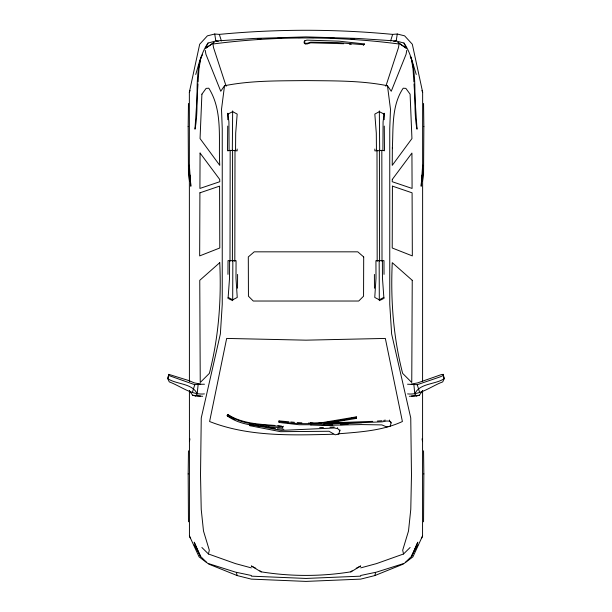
<?xml version="1.0" encoding="UTF-8"?>
<svg xmlns="http://www.w3.org/2000/svg" width="612" height="612" viewBox="0 0 612 612"><rect width="100%" height="100%" fill="white"/><g stroke="black" fill="none" stroke-linecap="round" stroke-linejoin="round"><path stroke-width="0.92" d="M229.99 261.324L230.173 150.231M232.407 261.339L232.591 150.169M234.817 261.339L235 150.269M421.829 537.902L422.563 535.928L422.586 391.037M422.586 381.49L422.647 92.198L412.32 44.248L404.616 35.848L397.272 34.012L392.667 34.387C335.139 28.909 276.861 28.909 219.333 34.387L214.728 34.012L207.384 35.848L199.68 44.248L189.353 92.198L189.414 381.49M227.97 274.367L228.024 260.635L236.064 260.681L235.995 278.085L237.242 297.447L232.69 299.803L228.154 297.409L229.538 278.062L229.607 260.658M232.69 300.691L232.835 260.674M237.54 288.198L237.594 274.406M227.718 126.072L227.511 150.781L232.323 150.391L237.135 150.866L237.15 149.037M227.771 119.654L227.825 113.235L228.919 121.88L229.095 150.437M232.323 150.391L232.659 110.902M235.551 150.491L235.697 133.11L237.173 114.084L232.652 111.652L228.092 114.008M188.175 126.623L188.465 103.459M188.175 473.979L188.465 450.814M423.558 521.807L423.848 473.856M204.416 393.906C191.464 395.276 180.77 386.187 169.264 381.873L167.795 378.683L168.797 374.36L188.45 380.457L194.547 382.959L200.713 384.045M197.99 83.875L194.976 129.178C200.568 101.202 190.921 67.909 208.026 43.039L215.822 40.996L254.477 38.434L306 36.896L357.523 38.434L396.178 40.996L403.974 43.039L406.33 48.096M198.112 81.985L198.992 68.773L200.927 57.084M422.647 165.24L421.155 186.262L421.966 175.07M310.636 423.856L310.712 422.884L322.157 423.144M310.712 422.884L310.636 425.019L322.302 425.447L361.294 424.567L381.865 424.904L386.516 426.862L390.135 426.296L391.099 422.915L390.77 421.844M189.322 390.64L192.65 395.253L195.542 396.025L197.209 393.822L198.158 384.336L204.469 384.221M384.229 119.654L384.175 113.235L383.081 121.88L382.905 150.437L384.489 150.781L384.282 126.072M339.92 429.892L338.826 434.099L335.2 434.795L329.019 431.261L280.579 431.682L249.994 425.715L250.094 424.904M249.994 425.715L250.606 423.665M406.781 50.291L406.07 54.284L391.244 91.257L387.473 85.741C360.675 80.379 333.203 80.937 306 80.577C278.797 80.937 251.325 80.379 224.528 85.741L221.513 109.265L222.248 128.581L222.248 304.294L220.374 333.907L201.249 417.973L200.522 475.019L201.218 509.352L203.498 531.032L209.312 550.226L208.447 553.982L235.521 563.621L251.318 567.89M422.586 180.9L423.558 174.451L423.848 126.5M397.272 34.012L396.178 40.996L393.669 41.333M190.171 537.902L189.437 535.928L189.437 441.642L189.942 438.835M198.158 384.336L194.754 384.703L192.359 392.544M208.646 564.065L237.173 575.571L251.318 579.12L306 581.4L360.682 579.12L374.827 575.571L375.577 572.557M195.741 74.473L199.979 59.892L202.396 54.835M168.797 374.36L167.795 378.683C176.761 384.65 192.168 383.036 197.209 393.822M227.886 298.296L228.154 297.409M390.578 40.958L392.667 34.387M385.843 86.254L398.519 47.461L399.024 43.995C337.365 35.947 274.635 35.947 212.976 43.995L213.481 47.461L226.157 86.254M411.478 556.859L417.812 542.186L411.478 556.392L404.433 563.3L376.479 572.136L360.682 575.479M282.775 427.428L282.293 427.926C263.741 425.715 243.706 427.421 227.618 416.16L227.144 415.678L227.679 414.446C241.878 423.55 258.654 424.2 274.933 425.447M227.618 416.16L228.154 414.928L227.679 414.446M282.293 427.926L283.31 426.197M422.678 390.64L419.35 395.253L416.458 396.025L414.791 393.822C419.832 383.036 435.239 384.65 444.205 378.683L443.203 374.36L441.313 374.605L417.453 382.959L411.287 384.045M189.353 92.198L190.095 90.584M422.563 535.928L412.909 556.866L405.557 562.405M205.609 48.096L208.026 43.039M411.478 556.056L417.812 545.085M224.528 85.741L220.756 91.257L205.93 54.284L205.219 50.291M364.293 44.554L364.293 43.919L338.964 41.157L306.887 40.117L304.791 40.805L304.126 41.7L304.263 43.215L305.258 43.88L307.079 43.965L310.674 42.817L343.692 43.727M323.442 423.894L356.054 418.455L356.345 416.864L318.73 423.198M356.054 418.455L356.345 416.864M360.682 567.89L376.479 563.621L403.553 553.982L410.117 547.488M363.436 45.349L364.293 43.919M352.061 570.797L350.852 571.822C321.392 576.603 290.608 576.603 261.148 571.822L259.939 570.797M214.269 42.327L205.862 48.096L213.634 42.771M350.852 571.952L360.682 565.97L356.207 568.296M382.393 260.658L382.462 278.062L383.846 297.409L379.31 299.803L374.758 297.447L376.005 278.085L375.936 260.681L383.976 260.635L384.03 274.367M380.113 300.293L383.319 298.694M443.203 374.36L443.256 375.5L440.395 376.785L417.246 384.703L407.531 384.221M407.584 393.906C420.536 395.276 431.231 386.187 442.736 381.873L444.205 378.683L443.256 375.5M374.827 575.571L403.354 564.065M382.905 150.437L374.865 150.866L374.85 149.037M383.655 420.436L385.323 420.115M356.008 417.315C330.801 422.915 304.799 426.12 279.164 421.331L278.751 420.872L288.918 421.798M353.682 418.47L356.391 418.011M411.371 396.048L414.921 395.696M417.575 395.428L419.35 395.253M337.985 433.839C359.78 432.041 382.217 430.833 402.398 421.523L385.338 338.428L306 340.165L226.662 338.428L209.602 421.523C248.61 436.907 292.054 435.247 333.257 434.252M372.762 421.354L327.803 422.991M377.375 421.056L381.995 420.765M283.907 429.31L277.351 428.744M319.671 427.635L323.434 427.459M310.712 424.055L322.157 424.315L382.324 421.836L386.478 421.025L389.714 421.11L391.099 422.915M360.682 576.167L306 578.439L251.318 576.167M322.302 425.447L332.767 425.034M340.371 424.736L347.983 424.437M409.313 396.278L416.458 396.025M257.338 38.862L261.156 38.747M277.374 38.265L281.191 38.151M298.365 37.638L302.183 37.523M329.937 427.176L334.221 427.046M326.862 423.099L361.669 422.716M311.286 424.728L299.123 424.736L279.21 422.479L278.797 422.012M309.817 37.523L313.635 37.638M330.809 38.151L334.626 38.265M350.844 38.747L354.662 38.862M301.884 422.823L297.233 422.555M308.44 423.045L313.115 423.198M195.542 396.025L202.687 396.278M304.263 42.58L305.258 43.245L307.079 43.33L310.674 42.182L337.113 42.549L363.436 44.714M349.337 44.186L351.212 44.347M282.836 426.694C264.277 424.483 244.242 426.197 228.154 414.928M277.726 425.692L281.451 426.029M290.761 421.966L294.456 422.303M192.65 395.253L194.425 395.428M197.079 395.696L200.629 396.048M218.331 41.333L215.822 40.996L214.728 34.012M340.065 430.84L337.656 428.607L334.374 427.995L280.985 430.412L250.507 424.476M260.544 425.608L266.151 426.656M268.018 427L275.484 428.392M251.318 575.479L235.521 572.136L207.567 563.3L200.522 556.346L194.188 542.186L200.522 556.859M194.754 384.703L168.744 375.5M227.144 415.678L234.702 419.258M228.681 298.694L231.887 300.293M383.908 114.008L379.348 111.652L374.827 114.084L376.303 133.11L376.449 150.491M255.793 568.296L251.318 565.97L261.148 571.952M398.366 42.771L406.138 48.096L397.731 42.327M206.443 562.405L199.091 556.866L189.437 535.928M201.883 547.488L208.447 553.982M194.188 545.085L200.522 556.056M410.254 56.518L411.822 59.892L416.259 74.473M421.905 90.584L422.647 92.198M403.974 43.039C421.079 67.909 411.432 101.202 417.024 129.178L414.01 83.875M419.641 392.544L417.246 384.703M219.333 34.387L221.422 40.958M383.846 297.409L384.114 298.296M389.385 420.039L389.714 421.11M403.553 553.982L402.688 550.226L408.502 531.032L410.782 509.352L411.478 475.019L410.751 417.973L391.626 333.907L389.752 304.294L389.752 128.581L390.487 109.265L387.473 85.741M236.423 572.557L237.173 575.571M422.058 438.835L422.563 441.642M411.073 57.084L413.008 68.773L413.888 81.985M337.51 427.65L337.656 428.607M189.437 180.9L188.465 174.451L188.175 126.5M413.842 384.336L414.791 393.822M190.034 175.07L190.845 186.262L189.353 165.24M279.164 421.331L279.21 422.479M423.558 103.459L423.848 126.623M423.558 450.814L423.848 473.979M188.465 521.807L188.175 473.856M379.341 110.902L379.677 150.391M381.827 150.231L382.01 261.324M379.409 150.169L379.593 261.339M379.165 260.674L379.31 300.691M377 150.269L377.183 261.339M374.406 274.406L374.46 288.198M189.414 391.037L189.437 441.642M305.258 43.245L305.258 43.88M304.791 40.805L304.791 41.44M219.746 262.67C221.483 299.972 218.652 337.143 209.38 373.358L200.246 382.492L199.757 280.327L219.746 262.67M200.07 153.054L199.917 188.435L219.792 181.718L219.685 179.393L200.07 153.054M199.91 192.826L199.665 255.908L219.785 247.99L219.578 186.132L199.91 192.826M363.696 256.941L363.559 296.193L358.724 301.028L253.276 301.028L248.441 296.193L248.304 256.941L254.217 251.83L357.783 251.83L363.696 256.941M392.422 186.132L392.216 247.99L412.335 255.908L412.09 192.826L392.422 186.132M412.243 280.327L411.754 382.492L402.619 373.358C393.348 337.143 390.517 299.972 392.254 262.67L412.243 280.327M392.361 147.882L392.238 165.362L411.945 138.572L410.094 94.171L405.871 88.38L403.193 88.212C391.458 105.585 393.371 127.908 392.361 147.882M201.906 94.171L200.055 138.572L219.762 165.362C218.262 139.758 223.143 111.017 208.807 88.212L206.129 88.38L201.906 94.171M392.315 179.393L392.208 181.718L412.083 188.435L411.93 153.054L392.315 179.393"/></g></svg>
